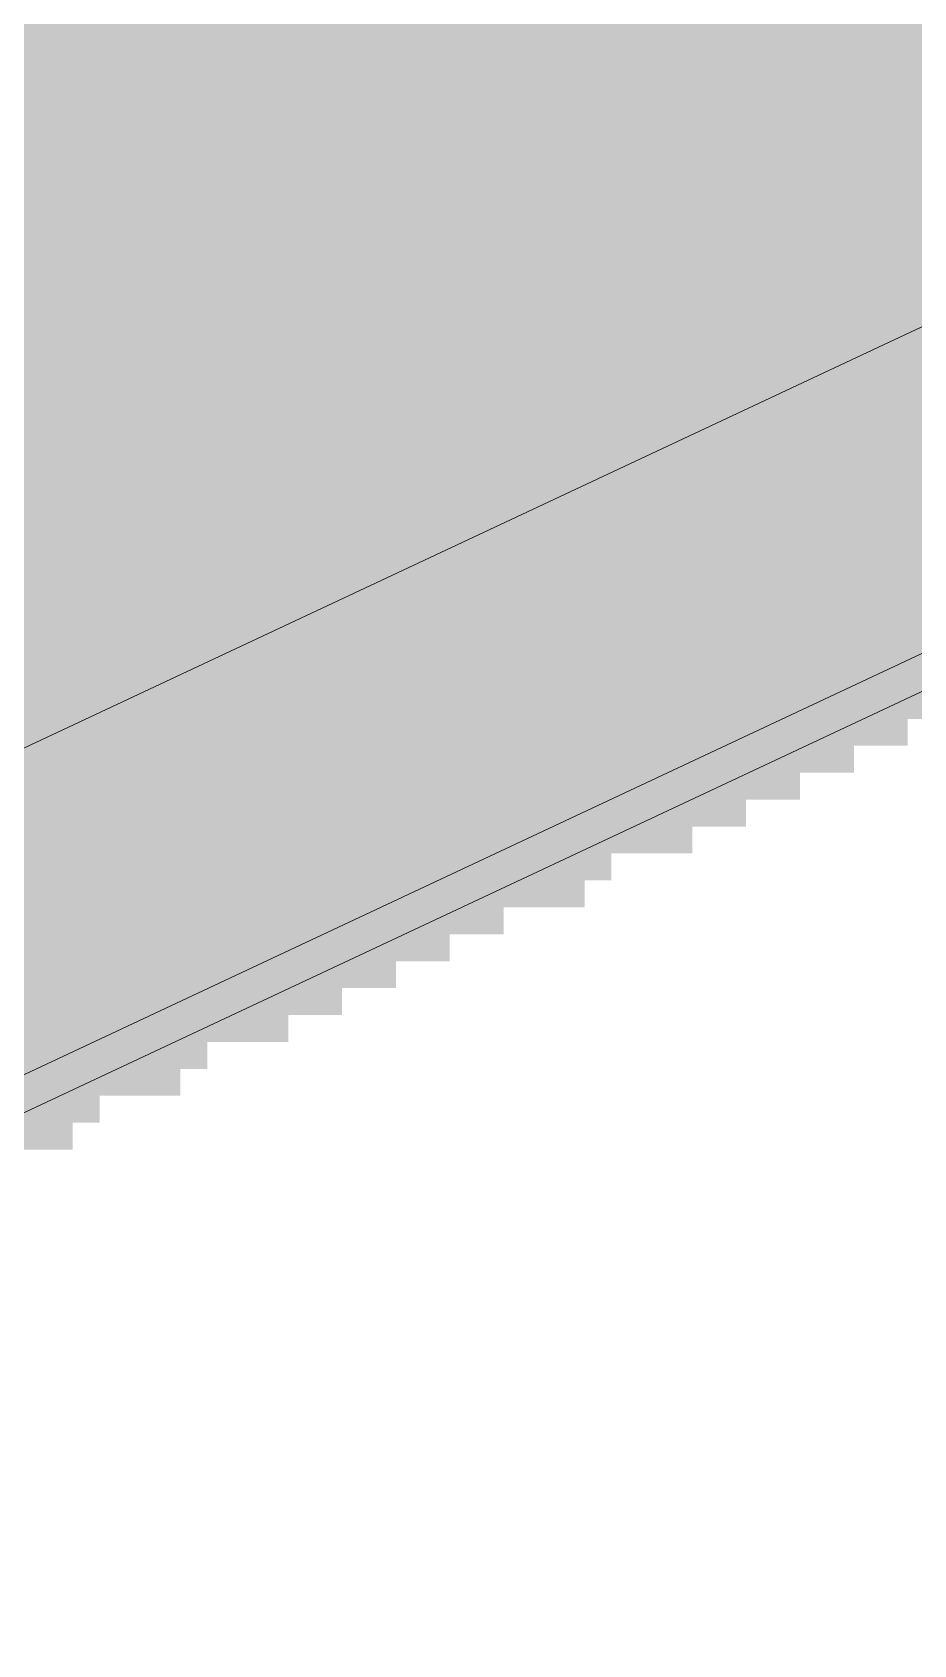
# Paper-space layout '03 3D Building and Roof' of a CAD drawing. Header units: millimetres. Extents: x 5 to 415, y 5 to 292.
# Drawn here: x 267.32 to 270.47, y 57.61 to 63.38 of the extents above; entities that cross this region are included whole.
import ezdxf

# ---------------------------------------------------------------- set-up
doc = ezdxf.new("R2010")
doc.units = ezdxf.units.MM
doc.layers.add('EXISTING', color=7, linetype='Continuous')
doc.layers.add('IMAGES', color=7, linetype='Continuous')

# ---------------------------------------------------------------- blocks, each defined once
blk = doc.blocks.new('SHEET_03')
at = {"layer": 'EXISTING', "color": 250, "lineweight": 9}
for p, q in [((263.2288, 58.9151), (329.7311, 90.136)), ((329.7311, 88.9664), (263.2288, 57.7455)), ((263.2288, 57.7455), (303.5049, 76.654)), ((303.5049, 76.5175), (263.2288, 57.609))]:
    blk.add_line(p, q, dxfattribs=at)
at = {"layer": 'IMAGES', "color": 7}
for points in [[(255.9927, 63.3339), (270.64, 63.3339), (255.9927, 63.4303), (270.64, 63.4303)], [(256.1855, 63.2375), (270.4473, 63.2375), (256.1855, 63.3339), (270.4473, 63.3339)], [(270.4473, 63.2375), (270.5436, 63.2375), (270.4473, 63.3339), (270.5436, 63.3339)], [(256.4745, 63.1411), (270.0618, 63.1411), (256.4745, 63.2375), (270.0618, 63.2375)], [(270.0618, 63.1411), (270.2545, 63.1411), (270.0618, 63.2375), (270.2545, 63.2375)], [(270.2545, 63.1411), (270.4473, 63.1411), (270.2545, 63.2375), (270.4473, 63.2375)], [(270.4473, 63.1411), (270.5436, 63.1411), (270.4473, 63.2375), (270.5436, 63.2375)], [(256.5709, 63.0447), (269.9655, 63.0447), (256.5709, 63.1411), (269.9655, 63.1411)], [(269.9655, 63.0447), (270.0618, 63.0447), (269.9655, 63.1411), (270.0618, 63.1411)], [(270.0618, 63.0447), (270.1582, 63.0447), (270.0618, 63.1411), (270.1582, 63.1411)], [(270.1582, 63.0447), (270.2545, 63.0447), (270.1582, 63.1411), (270.2545, 63.1411)], [(270.2545, 63.0447), (270.3509, 63.0447), (270.2545, 63.1411), (270.3509, 63.1411)], [(270.3509, 63.0447), (270.4473, 63.0447), (270.3509, 63.1411), (270.4473, 63.1411)], [(270.4473, 63.0447), (270.5436, 63.0447), (270.4473, 63.1411), (270.5436, 63.1411)], [(256.86, 62.9483), (269.6764, 62.9483), (256.86, 63.0447), (269.6764, 63.0447)], [(269.6764, 62.9483), (269.7727, 62.9483), (269.6764, 63.0447), (269.7727, 63.0447)], [(269.7727, 62.9483), (269.8691, 62.9483), (269.7727, 63.0447), (269.8691, 63.0447)], [(269.8691, 62.9483), (269.9655, 62.9483), (269.8691, 63.0447), (269.9655, 63.0447)], [(269.9655, 62.9483), (270.0618, 62.9483), (269.9655, 63.0447), (270.0618, 63.0447)], [(270.0618, 62.9483), (270.1582, 62.9483), (270.0618, 63.0447), (270.1582, 63.0447)], [(270.1582, 62.9483), (270.4473, 62.9483), (270.1582, 63.0447), (270.4473, 63.0447)], [(270.4473, 62.9483), (271.5073, 62.9483), (270.4473, 63.0447), (271.5073, 63.0447)], [(256.9564, 62.8519), (269.4836, 62.8519), (256.9564, 62.9483), (269.4836, 62.9483)], [(269.4836, 62.8519), (269.58, 62.8519), (269.4836, 62.9483), (269.58, 62.9483)], [(269.58, 62.8519), (269.6764, 62.8519), (269.58, 62.9483), (269.6764, 62.9483)], [(269.6764, 62.8519), (269.7727, 62.8519), (269.6764, 62.9483), (269.7727, 62.9483)], [(269.7727, 62.8519), (269.8691, 62.8519), (269.7727, 62.9483), (269.8691, 62.9483)], [(269.8691, 62.8519), (269.9655, 62.8519), (269.8691, 62.9483), (269.9655, 62.9483)], [(269.9655, 62.8519), (270.1582, 62.8519), (269.9655, 62.9483), (270.1582, 62.9483)], [(270.1582, 62.8519), (271.4109, 62.8519), (270.1582, 62.9483), (271.4109, 62.9483)], [(257.2455, 62.7555), (269.4836, 62.7555), (257.2455, 62.8519), (269.4836, 62.8519)], [(269.4836, 62.7555), (269.58, 62.7555), (269.4836, 62.8519), (269.58, 62.8519)], [(269.58, 62.7555), (269.7727, 62.7555), (269.58, 62.8519), (269.7727, 62.8519)], [(269.7727, 62.7555), (269.8691, 62.7555), (269.7727, 62.8519), (269.8691, 62.8519)], [(269.8691, 62.7555), (269.9655, 62.7555), (269.8691, 62.8519), (269.9655, 62.8519)], [(269.9655, 62.7555), (271.1218, 62.7555), (269.9655, 62.8519), (271.1218, 62.8519)], [(257.4382, 62.6591), (269.0982, 62.6591), (257.4382, 62.7555), (269.0982, 62.7555)], [(269.0982, 62.6591), (269.2909, 62.6591), (269.0982, 62.7555), (269.2909, 62.7555)], [(269.2909, 62.6591), (269.3873, 62.6591), (269.2909, 62.7555), (269.3873, 62.7555)], [(269.3873, 62.6591), (269.58, 62.6591), (269.3873, 62.7555), (269.58, 62.7555)], [(269.58, 62.6591), (269.6764, 62.6591), (269.58, 62.7555), (269.6764, 62.7555)], [(269.6764, 62.6591), (269.7727, 62.6591), (269.6764, 62.7555), (269.7727, 62.7555)], [(269.7727, 62.6591), (269.8691, 62.6591), (269.7727, 62.7555), (269.8691, 62.7555)], [(269.8691, 62.6591), (271.0255, 62.6591), (269.8691, 62.7555), (271.0255, 62.7555)], [(257.6309, 62.5627), (268.9055, 62.5627), (257.6309, 62.6591), (268.9055, 62.6591)], [(268.9055, 62.5627), (269.0982, 62.5627), (268.9055, 62.6591), (269.0982, 62.6591)], [(269.0982, 62.5627), (269.1945, 62.5627), (269.0982, 62.6591), (269.1945, 62.6591)], [(269.1945, 62.5627), (269.2909, 62.5627), (269.1945, 62.6591), (269.2909, 62.6591)], [(269.2909, 62.5627), (269.3873, 62.5627), (269.2909, 62.6591), (269.3873, 62.6591)], [(269.3873, 62.5627), (269.4836, 62.5627), (269.3873, 62.6591), (269.4836, 62.6591)], [(269.4836, 62.5627), (269.58, 62.5627), (269.4836, 62.6591), (269.58, 62.6591)], [(269.58, 62.5627), (269.6764, 62.5627), (269.58, 62.6591), (269.6764, 62.6591)], [(269.6764, 62.5627), (270.7364, 62.5627), (269.6764, 62.6591), (270.7364, 62.6591)], [(257.8236, 62.4663), (268.8091, 62.4663), (257.8236, 62.5627), (268.8091, 62.5627)], [(268.8091, 62.4663), (268.9055, 62.4663), (268.8091, 62.5627), (268.9055, 62.5627)], [(268.9055, 62.4663), (269.0982, 62.4663), (268.9055, 62.5627), (269.0982, 62.5627)], [(269.0982, 62.4663), (269.1945, 62.4663), (269.0982, 62.5627), (269.1945, 62.5627)], [(269.1945, 62.4663), (269.2909, 62.4663), (269.1945, 62.5627), (269.2909, 62.5627)], [(269.2909, 62.4663), (269.3873, 62.4663), (269.2909, 62.5627), (269.3873, 62.5627)], [(269.3873, 62.4663), (270.5436, 62.4663), (269.3873, 62.5627), (270.5436, 62.5627)], [(258.0164, 62.3699), (268.52, 62.3699), (258.0164, 62.4663), (268.52, 62.4663)], [(268.52, 62.3699), (268.6164, 62.3699), (268.52, 62.4663), (268.6164, 62.4663)], [(268.6164, 62.3699), (268.7127, 62.3699), (268.6164, 62.4663), (268.7127, 62.4663)], [(268.7127, 62.3699), (268.8091, 62.3699), (268.7127, 62.4663), (268.8091, 62.4663)], [(268.8091, 62.3699), (269.0982, 62.3699), (268.8091, 62.4663), (269.0982, 62.4663)], [(269.0982, 62.3699), (269.1945, 62.3699), (269.0982, 62.4663), (269.1945, 62.4663)], [(269.1945, 62.3699), (269.2909, 62.3699), (269.1945, 62.4663), (269.2909, 62.4663)], [(269.2909, 62.3699), (270.4473, 62.3699), (269.2909, 62.4663), (270.4473, 62.4663)], [(270.4473, 62.3699), (270.5436, 62.3699), (270.4473, 62.4663), (270.5436, 62.4663)], [(258.1127, 62.2735), (268.4236, 62.2735), (258.1127, 62.3699), (268.4236, 62.3699)], [(268.4236, 62.2735), (268.52, 62.2735), (268.4236, 62.3699), (268.52, 62.3699)], [(268.52, 62.2735), (268.6164, 62.2735), (268.52, 62.3699), (268.6164, 62.3699)], [(268.6164, 62.2735), (268.7127, 62.2735), (268.6164, 62.3699), (268.7127, 62.3699)], [(268.7127, 62.2735), (268.8091, 62.2735), (268.7127, 62.3699), (268.8091, 62.3699)], [(268.8091, 62.2735), (270.1582, 62.2735), (268.8091, 62.3699), (270.1582, 62.3699)], [(270.1582, 62.2735), (270.2545, 62.2735), (270.1582, 62.3699), (270.2545, 62.3699)], [(270.2545, 62.2735), (270.3509, 62.2735), (270.2545, 62.3699), (270.3509, 62.3699)], [(270.3509, 62.2735), (270.4473, 62.2735), (270.3509, 62.3699), (270.4473, 62.3699)], [(270.4473, 62.2735), (270.5436, 62.2735), (270.4473, 62.3699), (270.5436, 62.3699)], [(258.4982, 62.1771), (268.3273, 62.1771), (258.4982, 62.2735), (268.3273, 62.2735)], [(268.3273, 62.1771), (268.4236, 62.1771), (268.3273, 62.2735), (268.4236, 62.2735)], [(268.4236, 62.1771), (268.52, 62.1771), (268.4236, 62.2735), (268.52, 62.2735)], [(268.52, 62.1771), (268.6164, 62.1771), (268.52, 62.2735), (268.6164, 62.2735)], [(268.6164, 62.1771), (268.7127, 62.1771), (268.6164, 62.2735), (268.7127, 62.2735)], [(268.7127, 62.1771), (269.9655, 62.1771), (268.7127, 62.2735), (269.9655, 62.2735)], [(269.9655, 62.1771), (270.1582, 62.1771), (269.9655, 62.2735), (270.1582, 62.2735)], [(270.1582, 62.1771), (270.2545, 62.1771), (270.1582, 62.2735), (270.2545, 62.2735)], [(270.2545, 62.1771), (270.3509, 62.1771), (270.2545, 62.2735), (270.3509, 62.2735)], [(270.3509, 62.1771), (270.5436, 62.1771), (270.3509, 62.2735), (270.5436, 62.2735)], [(258.6909, 62.0807), (267.8455, 62.0807), (258.6909, 62.1771), (267.8455, 62.1771)], [(267.8455, 62.0807), (267.9418, 62.0807), (267.8455, 62.1771), (267.9418, 62.1771)], [(267.9418, 62.0807), (268.0382, 62.0807), (267.9418, 62.1771), (268.0382, 62.1771)], [(268.0382, 62.0807), (268.1345, 62.0807), (268.0382, 62.1771), (268.1345, 62.1771)], [(268.1345, 62.0807), (268.3273, 62.0807), (268.1345, 62.1771), (268.3273, 62.1771)], [(268.3273, 62.0807), (268.6164, 62.0807), (268.3273, 62.1771), (268.6164, 62.1771)], [(268.6164, 62.0807), (269.6764, 62.0807), (268.6164, 62.1771), (269.6764, 62.1771)], [(269.6764, 62.0807), (269.7727, 62.0807), (269.6764, 62.1771), (269.7727, 62.1771)], [(269.7727, 62.0807), (269.9655, 62.0807), (269.7727, 62.1771), (269.9655, 62.1771)], [(269.9655, 62.0807), (270.3509, 62.0807), (269.9655, 62.1771), (270.3509, 62.1771)], [(270.3509, 62.0807), (270.5436, 62.0807), (270.3509, 62.1771), (270.5436, 62.1771)], [(258.8836, 61.9843), (267.7491, 61.9843), (258.8836, 62.0807), (267.7491, 62.0807)], [(267.7491, 61.9843), (267.9418, 61.9843), (267.7491, 62.0807), (267.9418, 62.0807)], [(267.9418, 61.9843), (268.0382, 61.9843), (267.9418, 62.0807), (268.0382, 62.0807)], [(268.0382, 61.9843), (268.1345, 61.9843), (268.0382, 62.0807), (268.1345, 62.0807)], [(268.1345, 61.9843), (268.2309, 61.9843), (268.1345, 62.0807), (268.2309, 62.0807)], [(268.2309, 61.9843), (268.3273, 61.9843), (268.2309, 62.0807), (268.3273, 62.0807)], [(268.3273, 61.9843), (269.4836, 61.9843), (268.3273, 62.0807), (269.4836, 62.0807)], [(269.4836, 61.9843), (269.58, 61.9843), (269.4836, 62.0807), (269.58, 62.0807)], [(269.58, 61.9843), (269.6764, 61.9843), (269.58, 62.0807), (269.6764, 62.0807)], [(269.6764, 61.9843), (269.7727, 61.9843), (269.6764, 62.0807), (269.7727, 62.0807)], [(269.7727, 61.9843), (269.8691, 61.9843), (269.7727, 62.0807), (269.8691, 62.0807)], [(269.8691, 61.9843), (269.9655, 61.9843), (269.8691, 62.0807), (269.9655, 62.0807)], [(269.9655, 61.9843), (270.0618, 61.9843), (269.9655, 62.0807), (270.0618, 62.0807)], [(270.0618, 61.9843), (270.1582, 61.9843), (270.0618, 62.0807), (270.1582, 62.0807)], [(270.1582, 61.9843), (270.2545, 61.9843), (270.1582, 62.0807), (270.2545, 62.0807)], [(270.2545, 61.9843), (270.3509, 61.9843), (270.2545, 62.0807), (270.3509, 62.0807)], [(270.3509, 61.9843), (272.0855, 61.9843), (270.3509, 62.0807), (272.0855, 62.0807)], [(258.98, 61.8879), (267.5564, 61.8879), (258.98, 61.9843), (267.5564, 61.9843)], [(267.5564, 61.8879), (267.6527, 61.8879), (267.5564, 61.9843), (267.6527, 61.9843)], [(267.6527, 61.8879), (267.7491, 61.8879), (267.6527, 61.9843), (267.7491, 61.9843)], [(267.7491, 61.8879), (267.8455, 61.8879), (267.7491, 61.9843), (267.8455, 61.9843)], [(267.8455, 61.8879), (267.9418, 61.8879), (267.8455, 61.9843), (267.9418, 61.9843)], [(267.9418, 61.8879), (268.0382, 61.8879), (267.9418, 61.9843), (268.0382, 61.9843)], [(268.0382, 61.8879), (268.1345, 61.8879), (268.0382, 61.9843), (268.1345, 61.9843)], [(268.1345, 61.8879), (269.2909, 61.8879), (268.1345, 61.9843), (269.2909, 61.9843)], [(269.2909, 61.8879), (269.3873, 61.8879), (269.2909, 61.9843), (269.3873, 61.9843)], [(269.3873, 61.8879), (269.4836, 61.8879), (269.3873, 61.9843), (269.4836, 61.9843)], [(269.4836, 61.8879), (269.58, 61.8879), (269.4836, 61.9843), (269.58, 61.9843)], [(269.58, 61.8879), (269.6764, 61.8879), (269.58, 61.9843), (269.6764, 61.9843)], [(269.6764, 61.8879), (269.7727, 61.8879), (269.6764, 61.9843), (269.7727, 61.9843)], [(269.7727, 61.8879), (269.8691, 61.8879), (269.7727, 61.9843), (269.8691, 61.9843)], [(269.8691, 61.8879), (269.9655, 61.8879), (269.8691, 61.9843), (269.9655, 61.9843)], [(269.9655, 61.8879), (270.1582, 61.8879), (269.9655, 61.9843), (270.1582, 61.9843)], [(270.1582, 61.8879), (271.8927, 61.8879), (270.1582, 61.9843), (271.8927, 61.9843)], [(267.2673, 61.7915), (267.3636, 61.7915), (267.2673, 61.8879), (267.3636, 61.8879)], [(267.3636, 61.7915), (267.46, 61.7915), (267.3636, 61.8879), (267.46, 61.8879)], [(267.46, 61.7915), (267.5564, 61.7915), (267.46, 61.8879), (267.5564, 61.8879)], [(267.5564, 61.7915), (267.6527, 61.7915), (267.5564, 61.8879), (267.6527, 61.8879)], [(267.6527, 61.7915), (267.7491, 61.7915), (267.6527, 61.8879), (267.7491, 61.8879)], [(267.7491, 61.7915), (267.9418, 61.7915), (267.7491, 61.8879), (267.9418, 61.8879)], [(267.9418, 61.7915), (269.0982, 61.7915), (267.9418, 61.8879), (269.0982, 61.8879)], [(269.0982, 61.7915), (269.1945, 61.7915), (269.0982, 61.8879), (269.1945, 61.8879)], [(269.1945, 61.7915), (269.2909, 61.7915), (269.1945, 61.8879), (269.2909, 61.8879)], [(269.2909, 61.7915), (269.3873, 61.7915), (269.2909, 61.8879), (269.3873, 61.8879)], [(269.3873, 61.7915), (269.4836, 61.7915), (269.3873, 61.8879), (269.4836, 61.8879)], [(269.4836, 61.7915), (269.6764, 61.7915), (269.4836, 61.8879), (269.6764, 61.8879)], [(269.6764, 61.7915), (269.7727, 61.7915), (269.6764, 61.8879), (269.7727, 61.8879)], [(269.7727, 61.7915), (269.9655, 61.7915), (269.7727, 61.8879), (269.9655, 61.8879)], [(269.9655, 61.7915), (271.6036, 61.7915), (269.9655, 61.8879), (271.6036, 61.8879)], [(267.2673, 61.5987), (267.3636, 61.5987), (267.2673, 61.7915), (267.3636, 61.7915)], [(267.3636, 61.6951), (267.46, 61.6951), (267.3636, 61.7915), (267.46, 61.7915)], [(267.46, 61.6951), (267.5564, 61.6951), (267.46, 61.7915), (267.5564, 61.7915)], [(267.5564, 61.6951), (267.6527, 61.6951), (267.5564, 61.7915), (267.6527, 61.7915)], [(267.6527, 61.6951), (269.0018, 61.6951), (267.6527, 61.7915), (269.0018, 61.7915)], [(269.0018, 61.6951), (269.0982, 61.6951), (269.0018, 61.7915), (269.0982, 61.7915)], [(269.0982, 61.6951), (269.1945, 61.6951), (269.0982, 61.7915), (269.1945, 61.7915)], [(269.1945, 61.6951), (269.2909, 61.6951), (269.1945, 61.7915), (269.2909, 61.7915)], [(269.2909, 61.6951), (269.3873, 61.6951), (269.2909, 61.7915), (269.3873, 61.7915)], [(269.3873, 61.6951), (269.4836, 61.6951), (269.3873, 61.7915), (269.4836, 61.7915)], [(269.4836, 61.6951), (269.6764, 61.6951), (269.4836, 61.7915), (269.6764, 61.7915)], [(269.6764, 61.6951), (269.7727, 61.6951), (269.6764, 61.7915), (269.7727, 61.7915)], [(269.7727, 61.6951), (271.5073, 61.6951), (269.7727, 61.7915), (271.5073, 61.7915)], [(267.3636, 61.5987), (267.46, 61.5987), (267.3636, 61.6951), (267.46, 61.6951)], [(267.46, 61.5987), (268.7127, 61.5987), (267.46, 61.6951), (268.7127, 61.6951)], [(268.7127, 61.5987), (268.8091, 61.5987), (268.7127, 61.6951), (268.8091, 61.6951)], [(268.8091, 61.5987), (268.9055, 61.5987), (268.8091, 61.6951), (268.9055, 61.6951)], [(268.9055, 61.5987), (269.0018, 61.5987), (268.9055, 61.6951), (269.0018, 61.6951)], [(269.0018, 61.5987), (269.0982, 61.5987), (269.0018, 61.6951), (269.0982, 61.6951)], [(269.0982, 61.5987), (269.3873, 61.5987), (269.0982, 61.6951), (269.3873, 61.6951)], [(269.3873, 61.5987), (269.4836, 61.5987), (269.3873, 61.6951), (269.4836, 61.6951)], [(269.4836, 61.5987), (271.2182, 61.5987), (269.4836, 61.6951), (271.2182, 61.6951)], [(267.2673, 61.5023), (267.3636, 61.5023), (267.2673, 61.5987), (267.3636, 61.5987)], [(267.3636, 61.5023), (268.52, 61.5023), (267.3636, 61.5987), (268.52, 61.5987)], [(268.52, 61.5023), (268.6164, 61.5023), (268.52, 61.5987), (268.6164, 61.5987)], [(268.6164, 61.5023), (268.7127, 61.5023), (268.6164, 61.5987), (268.7127, 61.5987)], [(268.7127, 61.5023), (268.8091, 61.5023), (268.7127, 61.5987), (268.8091, 61.5987)], [(268.8091, 61.5023), (269.0018, 61.5023), (268.8091, 61.5987), (269.0018, 61.5987)], [(269.0018, 61.5023), (269.0982, 61.5023), (269.0018, 61.5987), (269.0982, 61.5987)], [(269.0982, 61.5023), (269.1945, 61.5023), (269.0982, 61.5987), (269.1945, 61.5987)], [(269.1945, 61.5023), (269.3873, 61.5023), (269.1945, 61.5987), (269.3873, 61.5987)], [(269.3873, 61.5023), (271.0255, 61.5023), (269.3873, 61.5987), (271.0255, 61.5987)], [(267.0745, 61.4059), (268.2309, 61.4059), (267.0745, 61.5023), (268.2309, 61.5023)], [(268.2309, 61.4059), (268.3273, 61.4059), (268.2309, 61.5023), (268.3273, 61.5023)], [(268.3273, 61.4059), (268.4236, 61.4059), (268.3273, 61.5023), (268.4236, 61.5023)], [(268.4236, 61.4059), (268.52, 61.4059), (268.4236, 61.5023), (268.52, 61.5023)], [(268.52, 61.4059), (268.6164, 61.4059), (268.52, 61.5023), (268.6164, 61.5023)], [(268.6164, 61.4059), (268.9055, 61.4059), (268.6164, 61.5023), (268.9055, 61.5023)], [(268.9055, 61.4059), (270.8327, 61.4059), (268.9055, 61.5023), (270.8327, 61.5023)], [(266.8818, 61.3095), (268.1345, 61.3095), (266.8818, 61.4059), (268.1345, 61.4059)], [(268.1345, 61.3095), (268.2309, 61.3095), (268.1345, 61.4059), (268.2309, 61.4059)], [(268.2309, 61.3095), (268.3273, 61.3095), (268.2309, 61.4059), (268.3273, 61.4059)], [(268.3273, 61.3095), (268.4236, 61.3095), (268.3273, 61.4059), (268.4236, 61.4059)], [(268.4236, 61.3095), (268.52, 61.3095), (268.4236, 61.4059), (268.52, 61.4059)], [(268.52, 61.3095), (268.6164, 61.3095), (268.52, 61.4059), (268.6164, 61.4059)], [(268.6164, 61.3095), (268.7127, 61.3095), (268.6164, 61.4059), (268.7127, 61.4059)], [(268.7127, 61.3095), (268.8091, 61.3095), (268.7127, 61.4059), (268.8091, 61.4059)], [(268.8091, 61.3095), (268.9055, 61.3095), (268.8091, 61.4059), (268.9055, 61.4059)], [(268.9055, 61.3095), (270.64, 61.3095), (268.9055, 61.4059), (270.64, 61.4059)], [(266.7855, 61.2131), (267.8455, 61.2131), (266.7855, 61.3095), (267.8455, 61.3095)], [(267.8455, 61.2131), (268.0382, 61.2131), (267.8455, 61.3095), (268.0382, 61.3095)], [(268.0382, 61.2131), (268.1345, 61.2131), (268.0382, 61.3095), (268.1345, 61.3095)], [(268.1345, 61.2131), (268.2309, 61.2131), (268.1345, 61.3095), (268.2309, 61.3095)], [(268.2309, 61.2131), (268.3273, 61.2131), (268.2309, 61.3095), (268.3273, 61.3095)], [(268.3273, 61.2131), (268.4236, 61.2131), (268.3273, 61.3095), (268.4236, 61.3095)], [(268.4236, 61.2131), (268.52, 61.2131), (268.4236, 61.3095), (268.52, 61.3095)], [(268.52, 61.2131), (268.7127, 61.2131), (268.52, 61.3095), (268.7127, 61.3095)], [(268.7127, 61.2131), (270.4473, 61.2131), (268.7127, 61.3095), (270.4473, 61.3095)], [(270.4473, 61.2131), (270.64, 61.2131), (270.4473, 61.3095), (270.64, 61.3095)], [(266.4, 61.1167), (267.6527, 61.1167), (266.4, 61.2131), (267.6527, 61.2131)], [(267.6527, 61.1167), (267.7491, 61.1167), (267.6527, 61.2131), (267.7491, 61.2131)], [(267.7491, 61.1167), (267.8455, 61.1167), (267.7491, 61.2131), (267.8455, 61.2131)], [(267.8455, 61.1167), (267.9418, 61.1167), (267.8455, 61.2131), (267.9418, 61.2131)], [(267.9418, 61.1167), (268.0382, 61.1167), (267.9418, 61.2131), (268.0382, 61.2131)], [(268.0382, 61.1167), (268.1345, 61.1167), (268.0382, 61.2131), (268.1345, 61.2131)], [(268.1345, 61.1167), (268.2309, 61.1167), (268.1345, 61.2131), (268.2309, 61.2131)], [(268.2309, 61.1167), (268.3273, 61.1167), (268.2309, 61.2131), (268.3273, 61.2131)], [(268.3273, 61.1167), (268.52, 61.1167), (268.3273, 61.2131), (268.52, 61.2131)], [(268.52, 61.1167), (270.2545, 61.1167), (268.52, 61.2131), (270.2545, 61.2131)], [(270.2545, 61.1167), (270.3509, 61.1167), (270.2545, 61.2131), (270.3509, 61.2131)], [(270.3509, 61.1167), (270.4473, 61.1167), (270.3509, 61.2131), (270.4473, 61.2131)], [(270.4473, 61.1167), (270.5436, 61.1167), (270.4473, 61.2131), (270.5436, 61.2131)], [(266.1109, 61.0203), (267.5564, 61.0203), (266.1109, 61.1167), (267.5564, 61.1167)], [(267.5564, 61.0203), (267.6527, 61.0203), (267.5564, 61.1167), (267.6527, 61.1167)], [(267.6527, 61.0203), (267.7491, 61.0203), (267.6527, 61.1167), (267.7491, 61.1167)], [(267.7491, 61.0203), (267.8455, 61.0203), (267.7491, 61.1167), (267.8455, 61.1167)], [(267.8455, 61.0203), (267.9418, 61.0203), (267.8455, 61.1167), (267.9418, 61.1167)], [(267.9418, 61.0203), (268.0382, 61.0203), (267.9418, 61.1167), (268.0382, 61.1167)], [(268.0382, 61.0203), (268.2309, 61.0203), (268.0382, 61.1167), (268.2309, 61.1167)], [(268.2309, 61.0203), (268.3273, 61.0203), (268.2309, 61.1167), (268.3273, 61.1167)], [(268.3273, 61.0203), (270.0618, 61.0203), (268.3273, 61.1167), (270.0618, 61.1167)], [(270.0618, 61.0203), (270.1582, 61.0203), (270.0618, 61.1167), (270.1582, 61.1167)], [(270.1582, 61.0203), (270.2545, 61.0203), (270.1582, 61.1167), (270.2545, 61.1167)], [(270.2545, 61.0203), (270.3509, 61.0203), (270.2545, 61.1167), (270.3509, 61.1167)], [(270.3509, 61.0203), (270.4473, 61.0203), (270.3509, 61.1167), (270.4473, 61.1167)], [(270.4473, 61.0203), (270.64, 61.0203), (270.4473, 61.1167), (270.64, 61.1167)], [(267.2673, 60.9239), (267.3636, 60.9239), (267.2673, 61.0203), (267.3636, 61.0203)], [(267.3636, 60.9239), (267.46, 60.9239), (267.3636, 61.0203), (267.46, 61.0203)], [(267.46, 60.9239), (267.5564, 60.9239), (267.46, 61.0203), (267.5564, 61.0203)], [(267.5564, 60.9239), (267.6527, 60.9239), (267.5564, 61.0203), (267.6527, 61.0203)], [(267.6527, 60.9239), (267.7491, 60.9239), (267.6527, 61.0203), (267.7491, 61.0203)], [(267.7491, 60.9239), (267.8455, 60.9239), (267.7491, 61.0203), (267.8455, 61.0203)], [(267.8455, 60.9239), (267.9418, 60.9239), (267.8455, 61.0203), (267.9418, 61.0203)], [(267.9418, 60.9239), (268.0382, 60.9239), (267.9418, 61.0203), (268.0382, 61.0203)], [(268.0382, 60.9239), (269.7727, 60.9239), (268.0382, 61.0203), (269.7727, 61.0203)], [(269.7727, 60.9239), (269.8691, 60.9239), (269.7727, 61.0203), (269.8691, 61.0203)], [(269.8691, 60.9239), (270.0618, 60.9239), (269.8691, 61.0203), (270.0618, 61.0203)], [(270.0618, 60.8275), (270.1582, 60.8275), (270.0618, 61.0203), (270.1582, 61.0203)], [(270.1582, 60.9239), (270.3509, 60.9239), (270.1582, 61.0203), (270.3509, 61.0203)], [(270.3509, 60.9239), (270.4473, 60.9239), (270.3509, 61.0203), (270.4473, 61.0203)], [(270.4473, 60.9239), (270.5436, 60.9239), (270.4473, 61.0203), (270.5436, 61.0203)], [(267.2673, 60.8275), (267.3636, 60.8275), (267.2673, 60.9239), (267.3636, 60.9239)], [(267.3636, 60.7311), (267.46, 60.7311), (267.3636, 60.9239), (267.46, 60.9239)], [(267.46, 60.8275), (267.5564, 60.8275), (267.46, 60.9239), (267.5564, 60.9239)], [(267.5564, 60.8275), (267.6527, 60.8275), (267.5564, 60.9239), (267.6527, 60.9239)], [(267.6527, 60.8275), (267.7491, 60.8275), (267.6527, 60.9239), (267.7491, 60.9239)], [(267.7491, 60.8275), (267.9418, 60.8275), (267.7491, 60.9239), (267.9418, 60.9239)], [(267.9418, 60.8275), (269.58, 60.8275), (267.9418, 60.9239), (269.58, 60.9239)], [(269.58, 60.8275), (269.7727, 60.8275), (269.58, 60.9239), (269.7727, 60.9239)], [(269.7727, 60.8275), (269.8691, 60.8275), (269.7727, 60.9239), (269.8691, 60.9239)], [(269.8691, 60.8275), (270.0618, 60.8275), (269.8691, 60.9239), (270.0618, 60.9239)], [(270.1582, 60.8275), (270.2545, 60.8275), (270.1582, 60.9239), (270.2545, 60.9239)], [(270.2545, 60.8275), (270.4473, 60.8275), (270.2545, 60.9239), (270.4473, 60.9239)], [(267.2673, 60.7311), (267.3636, 60.7311), (267.2673, 60.8275), (267.3636, 60.8275)], [(267.46, 60.7311), (267.5564, 60.7311), (267.46, 60.8275), (267.5564, 60.8275)], [(267.5564, 60.7311), (267.6527, 60.7311), (267.5564, 60.8275), (267.6527, 60.8275)], [(267.6527, 60.7311), (269.3873, 60.7311), (267.6527, 60.8275), (269.3873, 60.8275)], [(269.3873, 60.7311), (269.58, 60.7311), (269.3873, 60.8275), (269.58, 60.8275)], [(269.58, 60.7311), (269.6764, 60.7311), (269.58, 60.8275), (269.6764, 60.8275)], [(269.6764, 60.6347), (269.7727, 60.6347), (269.6764, 60.8275), (269.7727, 60.8275)], [(269.7727, 60.7311), (269.8691, 60.7311), (269.7727, 60.8275), (269.8691, 60.8275)], [(269.8691, 60.7311), (269.9655, 60.7311), (269.8691, 60.8275), (269.9655, 60.8275)], [(269.9655, 60.7311), (270.0618, 60.7311), (269.9655, 60.8275), (270.0618, 60.8275)], [(270.0618, 60.7311), (270.1582, 60.7311), (270.0618, 60.8275), (270.1582, 60.8275)], [(270.1582, 60.7311), (270.2545, 60.7311), (270.1582, 60.8275), (270.2545, 60.8275)], [(267.1709, 60.6347), (267.3636, 60.6347), (267.1709, 60.7311), (267.3636, 60.7311)], [(267.3636, 60.6347), (267.46, 60.6347), (267.3636, 60.7311), (267.46, 60.7311)], [(267.46, 60.6347), (269.1945, 60.6347), (267.46, 60.7311), (269.1945, 60.7311)], [(269.1945, 60.6347), (269.2909, 60.6347), (269.1945, 60.7311), (269.2909, 60.7311)], [(269.2909, 60.6347), (269.3873, 60.6347), (269.2909, 60.7311), (269.3873, 60.7311)], [(269.3873, 60.6347), (269.4836, 60.6347), (269.3873, 60.7311), (269.4836, 60.7311)], [(269.4836, 60.6347), (269.58, 60.6347), (269.4836, 60.7311), (269.58, 60.7311)], [(269.58, 60.6347), (269.6764, 60.6347), (269.58, 60.7311), (269.6764, 60.7311)], [(269.7727, 60.6347), (269.8691, 60.6347), (269.7727, 60.7311), (269.8691, 60.7311)], [(269.8691, 60.6347), (269.9655, 60.6347), (269.8691, 60.7311), (269.9655, 60.7311)], [(269.9655, 60.6347), (270.0618, 60.6347), (269.9655, 60.7311), (270.0618, 60.7311)], [(267.0745, 60.5383), (267.3636, 60.5383), (267.0745, 60.6347), (267.3636, 60.6347)], [(267.3636, 60.5383), (269.0982, 60.5383), (267.3636, 60.6347), (269.0982, 60.6347)], [(269.0982, 60.5383), (269.1945, 60.5383), (269.0982, 60.6347), (269.1945, 60.6347)], [(269.1945, 60.5383), (269.3873, 60.5383), (269.1945, 60.6347), (269.3873, 60.6347)], [(269.3873, 60.5383), (269.4836, 60.5383), (269.3873, 60.6347), (269.4836, 60.6347)], [(269.4836, 60.5383), (269.6764, 60.5383), (269.4836, 60.6347), (269.6764, 60.6347)], [(269.6764, 60.5383), (269.7727, 60.5383), (269.6764, 60.6347), (269.7727, 60.6347)], [(269.7727, 60.5383), (269.8691, 60.5383), (269.7727, 60.6347), (269.8691, 60.6347)], [(267.0745, 60.4419), (268.7127, 60.4419), (267.0745, 60.5383), (268.7127, 60.5383)], [(268.7127, 60.4419), (268.9055, 60.4419), (268.7127, 60.5383), (268.9055, 60.5383)], [(268.9055, 60.4419), (269.0018, 60.4419), (268.9055, 60.5383), (269.0018, 60.5383)], [(269.0018, 60.4419), (269.0982, 60.4419), (269.0018, 60.5383), (269.0982, 60.5383)], [(269.0982, 60.4419), (269.2909, 60.4419), (269.0982, 60.5383), (269.2909, 60.5383)], [(269.2909, 60.4419), (269.3873, 60.4419), (269.2909, 60.5383), (269.3873, 60.5383)], [(269.3873, 60.4419), (269.58, 60.4419), (269.3873, 60.5383), (269.58, 60.5383)], [(269.58, 60.4419), (269.6764, 60.4419), (269.58, 60.5383), (269.6764, 60.5383)], [(266.8818, 60.3455), (268.6164, 60.3455), (266.8818, 60.4419), (268.6164, 60.4419)], [(268.6164, 60.3455), (268.7127, 60.3455), (268.6164, 60.4419), (268.7127, 60.4419)], [(268.7127, 60.3455), (268.8091, 60.3455), (268.7127, 60.4419), (268.8091, 60.4419)], [(268.8091, 60.3455), (268.9055, 60.3455), (268.8091, 60.4419), (268.9055, 60.4419)], [(268.9055, 60.3455), (269.0018, 60.3455), (268.9055, 60.4419), (269.0018, 60.4419)], [(269.0018, 60.3455), (269.1945, 60.3455), (269.0018, 60.4419), (269.1945, 60.4419)], [(269.1945, 60.3455), (269.2909, 60.3455), (269.1945, 60.4419), (269.2909, 60.4419)], [(269.2909, 60.3455), (269.3873, 60.3455), (269.2909, 60.4419), (269.3873, 60.4419)], [(266.5927, 60.2491), (268.3273, 60.2491), (266.5927, 60.3455), (268.3273, 60.3455)], [(268.3273, 60.2491), (268.52, 60.2491), (268.3273, 60.3455), (268.52, 60.3455)], [(268.52, 60.2491), (268.6164, 60.2491), (268.52, 60.3455), (268.6164, 60.3455)], [(268.6164, 60.2491), (268.7127, 60.2491), (268.6164, 60.3455), (268.7127, 60.3455)], [(268.7127, 60.1527), (268.8091, 60.1527), (268.7127, 60.3455), (268.8091, 60.3455)], [(268.8091, 60.1527), (268.9055, 60.1527), (268.8091, 60.3455), (268.9055, 60.3455)], [(268.9055, 60.2491), (269.0018, 60.2491), (268.9055, 60.3455), (269.0018, 60.3455)], [(269.0018, 60.2491), (269.0982, 60.2491), (269.0018, 60.3455), (269.0982, 60.3455)], [(269.0982, 60.2491), (269.2909, 60.2491), (269.0982, 60.3455), (269.2909, 60.3455)], [(266.4964, 60.1527), (268.2309, 60.1527), (266.4964, 60.2491), (268.2309, 60.2491)], [(268.2309, 60.1527), (268.3273, 60.1527), (268.2309, 60.2491), (268.3273, 60.2491)], [(268.3273, 60.1527), (268.4236, 60.1527), (268.3273, 60.2491), (268.4236, 60.2491)], [(268.4236, 60.1527), (268.52, 60.1527), (268.4236, 60.2491), (268.52, 60.2491)], [(268.52, 60.1527), (268.6164, 60.1527), (268.52, 60.2491), (268.6164, 60.2491)], [(268.6164, 60.1527), (268.7127, 60.1527), (268.6164, 60.2491), (268.7127, 60.2491)], [(268.9055, 60.1527), (269.0018, 60.1527), (268.9055, 60.2491), (269.0018, 60.2491)], [(266.2073, 60.0563), (267.9418, 60.0563), (266.2073, 60.1527), (267.9418, 60.1527)], [(267.9418, 60.0563), (268.0382, 60.0563), (267.9418, 60.1527), (268.0382, 60.1527)], [(268.0382, 60.0563), (268.2309, 60.0563), (268.0382, 60.1527), (268.2309, 60.1527)], [(268.2309, 59.9599), (268.3273, 59.9599), (268.2309, 60.1527), (268.3273, 60.1527)], [(268.3273, 60.0563), (268.6164, 60.0563), (268.3273, 60.1527), (268.6164, 60.1527)], [(268.6164, 60.0563), (268.7127, 60.0563), (268.6164, 60.1527), (268.7127, 60.1527)], [(268.7127, 60.0563), (268.8091, 60.0563), (268.7127, 60.1527), (268.8091, 60.1527)], [(266.0145, 59.9599), (267.8455, 59.9599), (266.0145, 60.0563), (267.8455, 60.0563)], [(267.8455, 59.9599), (267.9418, 59.9599), (267.8455, 60.0563), (267.9418, 60.0563)], [(267.9418, 59.9599), (268.0382, 59.9599), (267.9418, 60.0563), (268.0382, 60.0563)], [(268.0382, 59.9599), (268.1345, 59.9599), (268.0382, 60.0563), (268.1345, 60.0563)], [(268.1345, 59.9599), (268.2309, 59.9599), (268.1345, 60.0563), (268.2309, 60.0563)], [(268.3273, 59.9599), (268.4236, 59.9599), (268.3273, 60.0563), (268.4236, 60.0563)], [(268.4236, 59.9599), (268.52, 59.9599), (268.4236, 60.0563), (268.52, 60.0563)], [(268.52, 59.9599), (268.6164, 59.9599), (268.52, 60.0563), (268.6164, 60.0563)], [(265.8218, 59.8635), (267.5564, 59.8635), (265.8218, 59.9599), (267.5564, 59.9599)], [(267.5564, 59.8635), (267.7491, 59.8635), (267.5564, 59.9599), (267.7491, 59.9599)], [(267.7491, 59.8635), (267.8455, 59.8635), (267.7491, 59.9599), (267.8455, 59.9599)], [(267.8455, 59.8635), (268.2309, 59.8635), (267.8455, 59.9599), (268.2309, 59.9599)], [(268.2309, 59.8635), (268.4236, 59.8635), (268.2309, 59.9599), (268.4236, 59.9599)], [(265.6291, 59.7671), (267.3636, 59.7671), (265.6291, 59.8635), (267.3636, 59.8635)], [(267.3636, 59.7671), (267.46, 59.7671), (267.3636, 59.8635), (267.46, 59.8635)], [(267.46, 59.7671), (267.5564, 59.7671), (267.46, 59.8635), (267.5564, 59.8635)], [(267.5564, 59.7671), (267.6527, 59.7671), (267.5564, 59.8635), (267.6527, 59.8635)], [(267.6527, 59.7671), (267.8455, 59.7671), (267.6527, 59.8635), (267.8455, 59.8635)], [(267.8455, 59.6707), (267.9418, 59.6707), (267.8455, 59.8635), (267.9418, 59.8635)], [(267.9418, 59.7671), (268.0382, 59.7671), (267.9418, 59.8635), (268.0382, 59.8635)], [(268.0382, 59.7671), (268.1345, 59.7671), (268.0382, 59.8635), (268.1345, 59.8635)], [(268.1345, 59.7671), (268.2309, 59.7671), (268.1345, 59.8635), (268.2309, 59.8635)], [(267.2673, 59.6707), (267.3636, 59.6707), (267.2673, 59.7671), (267.3636, 59.7671)], [(267.3636, 59.6707), (267.46, 59.6707), (267.3636, 59.7671), (267.46, 59.7671)], [(267.46, 59.6707), (267.5564, 59.6707), (267.46, 59.7671), (267.5564, 59.7671)], [(267.5564, 59.6707), (267.7491, 59.6707), (267.5564, 59.7671), (267.7491, 59.7671)], [(267.7491, 59.6707), (267.8455, 59.6707), (267.7491, 59.7671), (267.8455, 59.7671)], [(267.2673, 59.5743), (267.3636, 59.5743), (267.2673, 59.6707), (267.3636, 59.6707)], [(267.3636, 59.5743), (267.46, 59.5743), (267.3636, 59.6707), (267.46, 59.6707)], [(267.46, 59.5743), (267.6527, 59.5743), (267.46, 59.6707), (267.6527, 59.6707)], [(267.6527, 59.5743), (267.7491, 59.5743), (267.6527, 59.6707), (267.7491, 59.6707)], [(267.7491, 59.5743), (267.8455, 59.5743), (267.7491, 59.6707), (267.8455, 59.6707)], [(267.1709, 59.4779), (267.46, 59.4779), (267.1709, 59.5743), (267.46, 59.5743)], [(267.46, 59.4779), (267.5564, 59.4779), (267.46, 59.5743), (267.5564, 59.5743)], [(267.2673, 59.3815), (267.3636, 59.3815), (267.2673, 59.4779), (267.3636, 59.4779)], [(267.3636, 59.3815), (267.46, 59.3815), (267.3636, 59.4779), (267.46, 59.4779)]]:
    blk.add_solid(points, dxfattribs=at)

psp = doc.layouts.new('03 3D Building and Roof')

# ---------------------------------------------------------------- block references
psp.add_blockref('SHEET_03', (0, 0))

doc.saveas('drawing.dxf')
